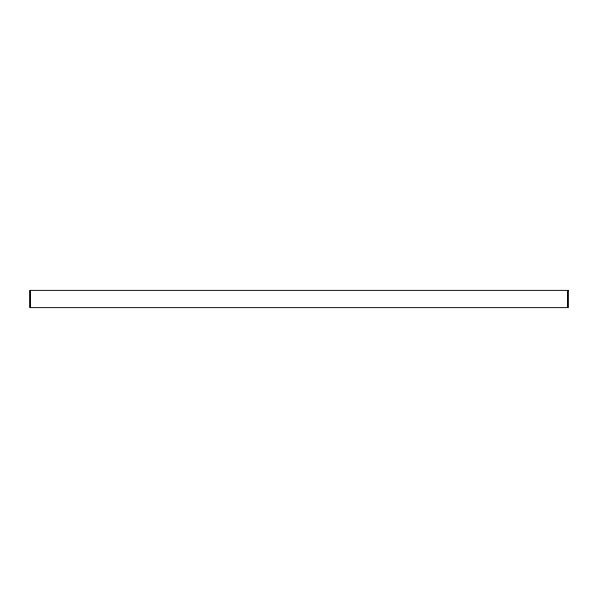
<?xml version="1.0" encoding="UTF-8"?>
<svg xmlns="http://www.w3.org/2000/svg" width="598" height="598" viewBox="0 0 598 598"><rect width="100%" height="100%" fill="white"/><g stroke="black" fill="none" stroke-linecap="round" stroke-linejoin="round"><path stroke-width="0.9" d="M567.831 290.366L567.831 307.634M30.169 290.366L30.169 307.634M568.1 290.366L29.9 290.366L29.9 307.634L568.1 307.634L568.1 290.366"/></g></svg>
